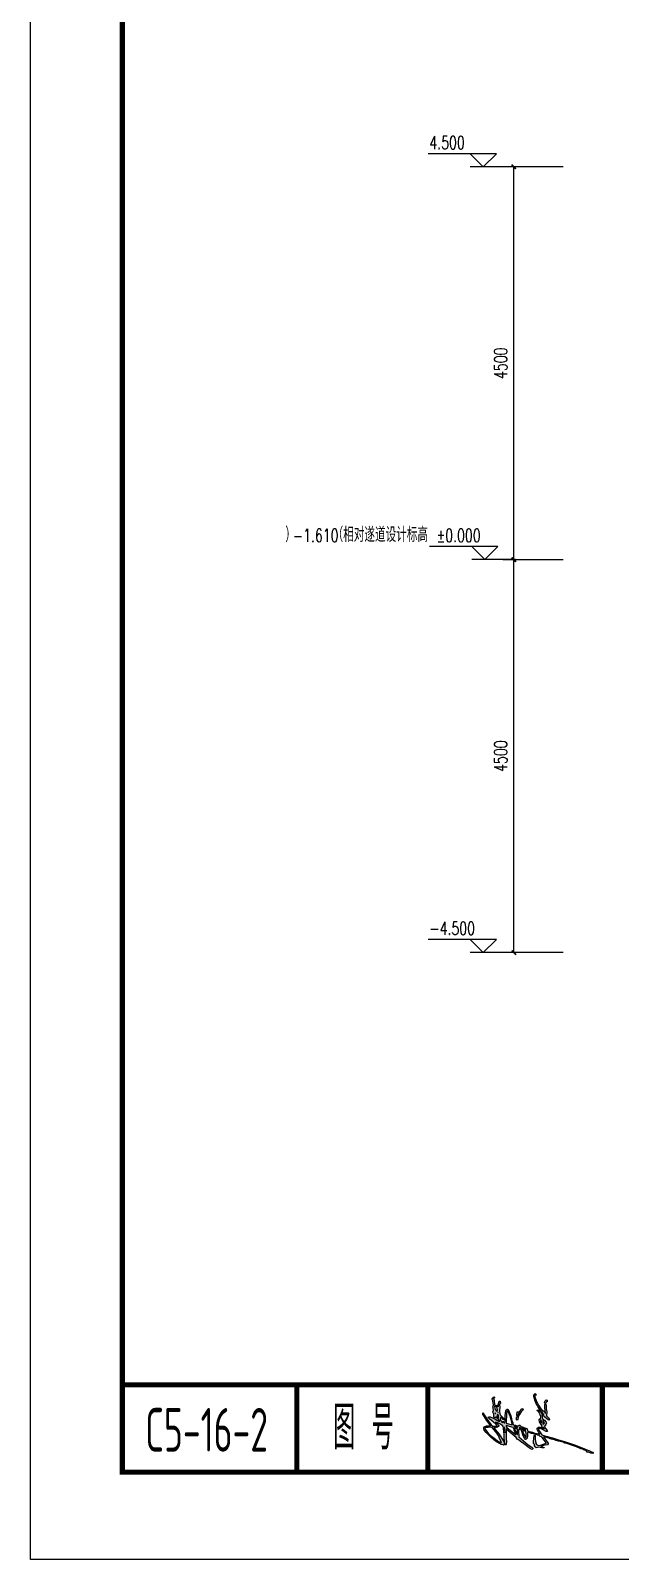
# Model space of a CAD drawing. Extents: x 45837 to 287007, y -98586 to 328021.
# Drawn here: x 54434 to 61190, y 265238 to 282749 of the extents above; entities that cross this region are included whole.
import ezdxf
from ezdxf.enums import TextEntityAlignment as Align

# ---------------------------------------------------------------- set-up
doc = ezdxf.new("R2010")
doc.units = 0
doc.header["$LTSCALE"] = 1000
doc.header["$MEASUREMENT"] = 0
for name, color, linetype in [('DIM_ELEV', 3, 'Continuous'), ('FHDI签名', 4, 'Continuous'), ('HIDE_B', 7, 'Continuous'), ('PUB_DIM', 3, 'Continuous'), ('PUB_TEXT', 7, 'Continuous'), ('WALL', 9, 'Continuous'), ('图框', 7, 'Continuous')]:
    doc.layers.add(name, color=color, linetype=linetype)
doc.styles.add('_TCH_DIM', font='SIMPLEX', dxfattribs={"bigfont": 'GBCBIG'})
doc.styles.add('DIM_FONT', font='SIMPLEX', dxfattribs={"width": 0.7, "bigfont": 'GBCBIG'})
doc.styles.get("Standard").update_dxf_attribs({"font": 'gbenor.shx', "bigfont": 'gbcbig.shx'})
doc.dimstyles.new('DIMN50', dxfattribs={"dimscale": 0.5, "dimtxt": 300, "dimasz": 100, "dimexe": 250, "dimexo": 300, "dimgap": 150, "dimtad": 1, "dimdec": 0, "dimzin": 0, "dimdsep": 46, "dimtxsty": 'DIM_FONT', "dimblk": 'ARCHTICK', "dimcen": 0.09, "dimclrt": 7, "dimazin": 2, "dimtfac": 1, "dimtdec": 0, "dimtix": 1, "dimtmove": 2, "dimatfit": 3, "dimldrblk": 'ARCHTICK', "dimfxl": 0, "dimtolj": 1, "dimtzin": 0, "dimarcsym": 0})

# ---------------------------------------------------------------- blocks, each defined once
blk = doc.blocks.new('jld')
at = {"linetype": 'Continuous'}
h = blk.add_hatch(color=4, dxfattribs=at)
h.paths.add_polyline_path([(424, 218), (427, 222), (431, 224), (440, 225), (442, 227), (467, 233), (475, 237), (481, 237), (485, 240), (489, 240), (494, 243), (503, 245), (505, 240), (504, 220), (506, 206), (514, 198), (517, 199), (524, 206), (532, 221), (533, 228), (543, 257), (550, 259), (552, 261), (559, 262), (561, 256), (561, 240), (559, 228), (560, 214), (499, 163), (476, 149), (470, 142), (471, 138), (475, 135), (486, 139), (538, 178), (540, 178), (561, 196), (569, 200), (577, 210), (639, 264), (640, 198), (638, 187), (639, 167), (642, 164), (644, 164), (649, 170), (652, 207), (652, 234), (654, 243), (656, 272), (659, 281), (664, 286), (666, 286), (677, 295), (689, 301), (692, 304), (707, 309), (689, 291), (687, 288), (687, 282), (695, 276), (710, 273), (715, 274), (718, 273), (718, 271), (714, 268), (710, 261), (685, 231), (653, 180), (652, 167), (655, 162), (657, 162), (659, 167), (662, 164), (671, 167), (707, 188), (735, 210), (767, 242), (779, 258), (783, 267), (783, 274), (779, 279), (766, 284), (740, 284), (739, 288), (765, 322), (789, 360), (789, 367), (764, 329), (735, 292), (724, 282), (701, 283), (697, 287), (711, 301), (717, 304), (723, 311), (747, 329), (754, 338), (753, 342), (742, 342), (712, 329), (695, 318), (692, 318), (688, 315), (681, 315), (689, 325), (705, 341), (712, 336), (718, 341), (718, 359), (724, 371), (724, 377), (720, 381), (722, 399), (725, 406), (721, 416), (724, 443), (731, 456), (725, 461), (719, 469), (715, 467), (715, 464), (718, 461), (720, 454), (717, 449), (714, 418), (703, 415), (694, 407), (696, 418), (695, 419), (693, 417), (690, 405), (686, 438), (684, 441), (679, 442), (676, 433), (678, 433), (683, 419), (683, 414), (681, 410), (683, 378), (680, 361), (677, 353), (658, 336), (657, 333), (651, 328), (651, 326), (654, 323), (657, 323), (670, 337), (673, 339), (676, 338), (679, 323), (667, 309), (661, 307), (658, 310), (653, 304), (649, 303), (647, 319), (647, 351), (642, 380), (639, 387), (634, 392), (631, 392), (628, 389), (611, 349), (601, 310), (598, 304), (598, 300), (593, 291), (580, 289), (576, 286), (563, 284), (558, 289), (554, 289), (545, 280), (509, 269), (506, 265), (505, 255), (501, 252), (472, 244), (463, 240), (426, 231), (433, 241), (443, 262), (442, 271), (435, 277), (423, 277), (398, 265), (405, 274), (410, 276), (414, 280), (414, 286), (428, 310), (430, 323), (426, 330), (419, 332), (420, 344), (429, 369), (442, 382), (442, 384), (438, 387), (432, 385), (419, 375), (415, 367), (400, 356), (421, 382), (439, 408), (442, 416), (450, 428), (450, 432), (456, 441), (464, 472), (464, 483), (458, 489), (456, 490), (448, 483), (449, 481), (454, 482), (457, 478), (457, 470), (450, 447), (435, 416), (420, 393), (405, 376), (405, 381), (401, 380), (390, 363), (391, 383), (394, 402), (394, 420), (391, 423), (388, 422), (385, 412), (385, 394), (382, 374), (383, 349), (366, 331), (364, 323), (369, 320), (380, 327), (411, 355), (414, 356), (408, 329), (396, 321), (385, 308), (384, 303), (387, 294), (399, 279), (379, 256), (378, 252), (380, 249), (385, 248), (417, 266), (425, 269), (433, 269), (435, 266), (434, 259), (418, 233), (412, 227), (382, 218), (378, 218), (363, 212), (345, 208), (308, 195), (269, 185), (198, 161), (110, 125), (104, 124), (98, 120), (89, 117), (87, 115), (87, 111), (89, 109), (102, 111), (115, 117), (124, 118), (131, 127), (143, 130), (148, 134), (164, 139), (192, 152), (231, 163), (247, 170), (267, 175), (278, 180), (307, 187), (311, 190), (314, 189), (319, 192), (323, 192), (335, 197), (340, 197), (345, 200), (351, 200), (356, 203), (361, 203), (372, 208), (378, 208), (382, 211), (403, 215), (382, 185), (372, 174), (372, 170), (376, 165), (394, 162), (418, 155), (418, 153), (411, 152), (404, 149), (402, 147), (403, 145), (413, 145), (421, 148), (424, 147), (433, 149), (449, 146), (456, 151), (459, 157), (460, 166), (465, 173), (467, 186), (462, 223), (459, 226), (455, 224), (455, 196), (453, 192), (454, 184), (452, 180), (452, 173), (447, 167), (434, 159), (421, 162), (386, 174), (385, 177), (410, 211), (416, 216)])
h.paths.add_polyline_path([(404, 293), (398, 300), (397, 306), (406, 318), (407, 318), (406, 299)], flags=16)
h.paths.add_polyline_path([(415, 302), (415, 319), (419, 322), (421, 322), (422, 313)], flags=16)
h.paths.add_polyline_path([(512, 234), (515, 249), (531, 253), (534, 255), (536, 254), (529, 233), (515, 209), (512, 217)], flags=16)
h.paths.add_polyline_path([(515, 258), (517, 263), (520, 263), (539, 271), (542, 271), (538, 264), (523, 259)], flags=16)
h.paths.add_polyline_path([(547, 268), (550, 274), (555, 275), (557, 274), (556, 270)], flags=16)
h.paths.add_polyline_path([(568, 227), (568, 264), (585, 271), (587, 270), (585, 261), (572, 231)], flags=16)
h.paths.add_polyline_path([(568, 274), (572, 275), (589, 281), (590, 283), (586, 283), (580, 280), (568, 278)], flags=17)
h.paths.add_polyline_path([(578, 229), (589, 257), (589, 261), (596, 275), (619, 281), (637, 288), (640, 288), (640, 280), (635, 274), (580, 229)], flags=16)
h.paths.add_polyline_path([(601, 292), (604, 308), (615, 347), (617, 349), (621, 362), (630, 381), (633, 379), (638, 366), (640, 302), (634, 299)], flags=16)
h.paths.add_polyline_path([(648, 243), (649, 244), (649, 241)], flags=16)
h.paths.add_polyline_path([(649, 248), (648, 269), (651, 275), (652, 275), (651, 255)], flags=16)
h.paths.add_polyline_path([(670, 179), (671, 184), (684, 210), (685, 218), (705, 246), (729, 275), (754, 276), (756, 275), (768, 275), (772, 274), (775, 271), (773, 264), (760, 246), (741, 226), (717, 206), (688, 186), (676, 180)], flags=16)
h.paths.add_polyline_path([(688, 334), (689, 350), (694, 356), (696, 356), (699, 348)], flags=16)
h.paths.add_polyline_path([(691, 369), (692, 370), (692, 368)], flags=16)
h.paths.add_polyline_path([(699, 376), (696, 386), (698, 398), (702, 405), (710, 409), (712, 409), (713, 410), (715, 408), (710, 388)], flags=16)
h.paths.add_polyline_path([(706, 363), (709, 366), (710, 367), (710, 364), (707, 361)], flags=16)
h.paths.add_polyline_path([(391, 444), (387, 449), (386, 450), (380, 449), (380, 437), (384, 437), (388, 429), (391, 427), (395, 432)], flags=17)
h.paths.add_polyline_path([(543, 391), (539, 394), (538, 395), (533, 393), (532, 386), (544, 374), (555, 356), (560, 351), (563, 351), (564, 354), (558, 365), (557, 370)], flags=17)
h.paths.add_polyline_path([(571, 371), (569, 374), (568, 375), (563, 375), (561, 373), (560, 367), (568, 349), (570, 348), (572, 351), (573, 360)], flags=17)
h.paths.add_polyline_path([(574, 340), (571, 344), (569, 340), (566, 346), (564, 347), (562, 345), (566, 327), (571, 321), (574, 324)], flags=17)
at = {"color": 4, "linetype": 'Continuous', "elevation": 15634200}
for points in [[(458, 489), (456, 490), (448, 483), (449, 481), (454, 482), (457, 478), (457, 470), (450, 447), (435, 416), (420, 393), (405, 376), (405, 381), (401, 380), (390, 363), (391, 383), (394, 402), (394, 420), (391, 423), (388, 422), (385, 412), (385, 394), (382, 374), (383, 349), (366, 331), (364, 323), (369, 320), (380, 327), (411, 355), (414, 356), (408, 329), (396, 321), (385, 308), (384, 303), (387, 294), (399, 279), (379, 256), (378, 252), (380, 249), (385, 248), (417, 266), (425, 269), (433, 269), (435, 266), (434, 259), (418, 233), (412, 227), (382, 218), (378, 218), (363, 212), (345, 208), (308, 195), (269, 185), (198, 161), (110, 125), (104, 124), (98, 120), (89, 117), (87, 115), (87, 111), (89, 109), (102, 111), (115, 117), (124, 118), (131, 127), (143, 130), (148, 134), (164, 139), (192, 152), (231, 163), (247, 170), (267, 175), (278, 180), (307, 187), (311, 190), (314, 189), (319, 192), (323, 192), (335, 197), (340, 197), (345, 200), (351, 200), (356, 203), (361, 203), (372, 208), (378, 208), (382, 211), (403, 215), (382, 185), (372, 174), (372, 170), (376, 165), (394, 162), (418, 155), (418, 153), (411, 152), (404, 149), (402, 147), (403, 145), (413, 145), (421, 148), (424, 147), (433, 149), (449, 146), (456, 151), (459, 157), (460, 166), (465, 173), (467, 186), (462, 223), (459, 226), (455, 224), (455, 196), (453, 192), (454, 184), (452, 180), (452, 173), (447, 167), (434, 159), (421, 162), (386, 174), (385, 177), (410, 211), (416, 216), (424, 218), (427, 222), (431, 224), (440, 225), (442, 227), (467, 233), (475, 237), (481, 237), (485, 240), (489, 240), (494, 243), (503, 245), (505, 240), (504, 220), (506, 206), (514, 198), (517, 199), (524, 206), (532, 221), (533, 228), (543, 257), (550, 259), (552, 261), (559, 262), (561, 256), (561, 240), (559, 228), (560, 214), (499, 163), (476, 149), (470, 142), (471, 138), (475, 135), (486, 139), (538, 178), (540, 178), (561, 196), (569, 200), (577, 210), (639, 264), (640, 198), (638, 187), (639, 167), (642, 164), (644, 164), (649, 170), (652, 207), (652, 234), (654, 243), (656, 272), (659, 281), (664, 286), (666, 286), (677, 295), (689, 301), (692, 304), (707, 309), (689, 291), (687, 288), (687, 282), (695, 276), (710, 273), (715, 274), (718, 273), (718, 271), (714, 268), (710, 261), (685, 231), (653, 180), (652, 167), (655, 162), (657, 162), (659, 167), (662, 164), (671, 167), (707, 188), (735, 210), (767, 242), (779, 258), (783, 267), (783, 274), (779, 279), (766, 284), (740, 284), (739, 288), (765, 322), (789, 360), (789, 367), (764, 329), (735, 292), (724, 282), (701, 283), (697, 287), (711, 301), (717, 304), (723, 311), (747, 329), (754, 338), (753, 342), (742, 342), (712, 329), (695, 318), (692, 318), (688, 315), (681, 315), (689, 325), (705, 341), (712, 336), (718, 341), (718, 359), (724, 371), (724, 377), (720, 381), (722, 399), (725, 406), (721, 416), (724, 443), (731, 456), (725, 461), (719, 469), (715, 467), (715, 464), (718, 461), (720, 454), (717, 449), (714, 418), (703, 415), (694, 407), (696, 418), (695, 419), (693, 417), (690, 405), (686, 438), (684, 441), (679, 442), (676, 433), (678, 433), (683, 419), (683, 414), (681, 410), (683, 378), (680, 361), (677, 353), (658, 336), (657, 333), (651, 328), (651, 326), (654, 323), (657, 323), (670, 337), (673, 339), (676, 338), (679, 323), (667, 309), (661, 307), (658, 310), (653, 304), (649, 303), (647, 319), (647, 351), (642, 380), (639, 387), (634, 392), (631, 392), (628, 389), (611, 349), (601, 310), (598, 304), (598, 300), (593, 291), (580, 289), (576, 286), (563, 284), (558, 289), (554, 289), (545, 280), (509, 269), (506, 265), (505, 255), (501, 252), (472, 244), (463, 240), (426, 231), (433, 241), (443, 262), (442, 271), (435, 277), (423, 277), (398, 265), (405, 274), (410, 276), (414, 280), (414, 286), (428, 310), (430, 323), (426, 330), (419, 332), (420, 344), (429, 369), (442, 382), (442, 384), (438, 387), (432, 385), (419, 375), (415, 367), (400, 356), (421, 382), (439, 408), (442, 416), (450, 428), (450, 432), (456, 441), (464, 472), (464, 483), (458, 489)], [(387, 449), (386, 450), (380, 449), (380, 437), (384, 437), (388, 429), (391, 427), (395, 432), (391, 444), (387, 449)], [(539, 394), (538, 395), (533, 393), (532, 386), (544, 374), (555, 356), (560, 351), (563, 351), (564, 354), (558, 365), (557, 370), (543, 391), (539, 394)], [(676, 428), (675, 429), (675, 427), (676, 428)], [(710, 409), (712, 409), (713, 410), (715, 408), (710, 388), (699, 376), (696, 386), (698, 398), (702, 405), (710, 409)], [(406, 318), (407, 318), (406, 299), (404, 293), (398, 300), (397, 306), (406, 318)], [(419, 322), (421, 322), (422, 313), (415, 302), (415, 319), (419, 322)], [(569, 374), (568, 375), (563, 375), (561, 373), (560, 367), (568, 349), (570, 348), (572, 351), (573, 360), (571, 371), (569, 374)], [(566, 346), (564, 347), (562, 345), (566, 327), (571, 321), (574, 324), (574, 340), (571, 344), (569, 340), (566, 346)], [(630, 381), (633, 379), (638, 366), (640, 302), (634, 299), (601, 292), (604, 308), (615, 347), (617, 349), (621, 362), (630, 381)], [(660, 313), (659, 314), (659, 312), (660, 313)], [(694, 356), (696, 356), (699, 348), (688, 334), (689, 350), (694, 356)], [(691, 369), (692, 370), (692, 368), (691, 369)], [(709, 366), (710, 367), (710, 364), (707, 361), (706, 363), (709, 366)], [(534, 255), (536, 254), (529, 233), (515, 209), (512, 217), (512, 234), (515, 249), (531, 253), (534, 255)], [(539, 271), (542, 271), (538, 264), (523, 259), (515, 258), (517, 263), (520, 263), (539, 271)], [(555, 275), (557, 274), (556, 270), (547, 268), (550, 274), (555, 275)], [(586, 283), (590, 283), (589, 281), (572, 275), (568, 274), (568, 278), (580, 280), (586, 283)], [(585, 271), (587, 270), (585, 261), (572, 231), (568, 227), (568, 264), (585, 271)], [(637, 288), (640, 288), (640, 280), (635, 274), (580, 229), (578, 229), (589, 257), (589, 261), (596, 275), (619, 281), (637, 288)], [(651, 275), (652, 275), (651, 255), (649, 248), (648, 269), (651, 275)], [(648, 243), (649, 244), (649, 241), (648, 243)], [(754, 276), (756, 275), (768, 275), (772, 274), (775, 271), (773, 264), (760, 246), (741, 226), (717, 206), (688, 186), (676, 180), (670, 179), (671, 184), (684, 210), (685, 218), (705, 246), (729, 275), (754, 276)], [(400, 146), (399, 147), (399, 144), (400, 146)]]:
    blk.add_lwpolyline(points, dxfattribs=at)
blk = doc.blocks.new('_ArchTick')
at = {"color": 0, "linetype": 'ByBlock', "const_width": 0.4}
blk.add_lwpolyline([(-0.5, -0.5), (0.5, 0.5)], dxfattribs=at)
blk = doc.blocks.new('*D168')
at = {"layer": 'Defpoints', "color": 0}
for p in [(-7813, -52935), (-7098, -52935), (-7098, -57435)]:
    blk.add_point(p, dxfattribs=at)
at = {"layer": 'PUB_DIM', "color": 0, "lineweight": -2}
for p, q in [((-7248, -52935), (-7938, -52935)), ((-7813, -57435), (-7813, -52935)), ((-7248, -57435), (-7938, -57435))]:
    blk.add_line(p, q, dxfattribs=at)
at = {"layer": 'PUB_DIM', "color": 0, "lineweight": -2, "xscale": 50, "yscale": 50, "zscale": 50}
for p, rotation in [((-7813, -52935), 90), ((-7813, -57435), 270)]:
    blk.add_blockref('_ArchTick', p, dxfattribs=dict(at, rotation=rotation))
at = {"layer": 'PUB_DIM', "color": 7, "insert": (-7963, -55185), "char_height": 150, "attachment_point": 5, "rotation": 90, "style": 'DIM_FONT'}
blk.add_mtext('\\A1;4500', dxfattribs=at)
blk = doc.blocks.new('*D169')
at = {"layer": 'Defpoints', "color": 0}
for p in [(-7813, -57435), (-7098, -57435), (-7098, -61935)]:
    blk.add_point(p, dxfattribs=at)
at = {"layer": 'PUB_DIM', "color": 0, "lineweight": -2}
for p, q in [((-7248, -57435), (-7938, -57435)), ((-7813, -61935), (-7813, -57435)), ((-7248, -61935), (-7938, -61935))]:
    blk.add_line(p, q, dxfattribs=at)
at = {"layer": 'PUB_DIM', "color": 0, "lineweight": -2, "xscale": 50, "yscale": 50, "zscale": 50}
for p, rotation in [((-7813, -57435), 90), ((-7813, -61935), 270)]:
    blk.add_blockref('_ArchTick', p, dxfattribs=dict(at, rotation=rotation))
at = {"layer": 'PUB_DIM', "color": 7, "insert": (-7963, -59685), "char_height": 150, "attachment_point": 5, "rotation": 90, "style": 'DIM_FONT'}
blk.add_mtext('\\A1;4500', dxfattribs=at)
blk = doc.blocks.new('334')
at = {"layer": 'DIM_ELEV'}
for p, q in [((-8012.6, -52784.9), (-8795.1, -52784.9)), ((-8162.6, -52934.9), (-8312.6, -52784.9)), ((-8162.6, -52934.9), (-8012.6, -52784.9)), ((-7812.6, -52934.9), (-8312.6, -52934.9)), ((-7995.6, -57284.9), (-8778.1, -57284.9)), ((-8145.6, -57434.9), (-8295.6, -57284.9)), ((-7795.6, -57434.9), (-8295.6, -57434.9)), ((-8145.6, -57434.9), (-7995.6, -57284.9)), ((-8012.6, -61784.9), (-8795.1, -61784.9)), ((-8162.6, -61934.9), (-8312.6, -61784.9)), ((-8162.6, -61934.9), (-8012.6, -61784.9)), ((-7812.6, -61934.9), (-8312.6, -61934.9))]:
    blk.add_line(p, q, dxfattribs=at)
at = {"layer": 'HIDE_B', "flags": 128}
blk.add_lwpolyline([(25702.1, -66886.1), (25702.1, -66886.1), (25702.1, -66886.1), (25702.1, -40186.1), (25702.1, -40186.1), (25702.1, -40186.1), (-12297.9, -40186.1), (-12297.9, -40186.1), (-12297.9, -40186.1), (-12297.9, -40186.1), (-12297.9, -40186.1), (-12297.9, -40186.1), (-12297.9, -66886.1), (-12297.9, -66886.1), (25702.1, -66886.1)], close=True, dxfattribs=at)
at = {"layer": 'WALL', "color": 0}
blk.add_line((28702.1, -68886.1), (-13347.9, -68886.1), dxfattribs=at)
at = {"layer": '图框', "linetype": 'Continuous'}
for points in [[(-13347.9, -68886.1), (-13347.9, -39186.1)], [(28702.1, -68886.1), (-13347.9, -68886.1)]]:
    blk.add_lwpolyline(points, dxfattribs=at)
at = {"layer": '图框', "linetype": 'Continuous', "const_width": 60}
for points in [[(-12297.9, -40186.1), (25702.1, -40186.1), (25702.1, -67886.1), (-12297.9, -67886.1), (-12297.9, -40186.1)], [(25702.1, -66886.1), (-12297.9, -66886.1)], [(-10297.9, -67886.1), (-10297.9, -66886.1)], [(-8797.9, -67886.1), (-8797.9, -66886.1)], [(-6797.9, -67886.1), (-6797.9, -66886.1)]]:
    blk.add_lwpolyline(points, dxfattribs=at)
at = {"layer": 'FHDI签名', "linetype": 'Continuous', "xscale": -1.799999999988358, "yscale": 1.799999999988358, "zscale": 1.799999999988358}
blk.add_blockref('jld', (-6748.8, -67868.8, -12507360), dxfattribs=at)
at = {"layer": 'PUB_TEXT', "style": '_TCH_DIM', "width": 0.705882}
for s, p in [('4.500', (-8780.1, -52732.4)), ('-1.610', (-10342.7, -57232.4)), ('%%P0.000', (-8696.8, -57232.4)), ('-4.500', (-8780.1, -61732.4))]:
    blk.add_text(s, height=148.75, dxfattribs=at).set_placement(p)
at = {"layer": 'PUB_TEXT', "style": '_TCH_DIM'}
for s, height, p in [('）', 168.8, (-10429.8, -57232.4)), ('（相对遂道设计标高', 168.79, (-9889.1, -57232.4))]:
    blk.add_text(s, height=height, dxfattribs=at).set_placement(p)
at = {"layer": '图框', "linetype": 'Continuous', "width": 0.7}
for s, p in [('C5-16-2', (-11331.4, -67401.4)), ('图 号', (-9536.3, -67376.6))]:
    blk.add_text(s, height=500, dxfattribs=at).set_placement(p, align=Align.MIDDLE_CENTER)
at = {"layer": '图框', "width": 0.7}
for tag, p in [('变电所及发电机房平面图、立面图', (188340.2, -37686.1)), ('泵房平面图、立面图、1-1剖面图', (10864.5, -67386.1))]:
    blk.add_attdef(tag, text='', height=500, dxfattribs=at).set_placement(p, align=Align.MIDDLE_CENTER)
at = {"layer": 'PUB_DIM'}
for p1, p2, picture, middle in [((-7098.3, -57434.9), (-7098.3, -52934.9), '*D168', (-7962.6, -55184.9)), ((-7098.3, -61934.9), (-7098.3, -57434.9), '*D169', (-7962.6, -59684.9))]:
    dim = blk.add_aligned_dim(p1=p1, p2=p2, distance=714.3, dimstyle='DIMN50', dxfattribs=at)
    dim.commit()
    dim.dimension.update_dxf_attribs({"geometry": picture, "text_midpoint": middle})

msp = doc.modelspace()

# ---------------------------------------------------------------- block references
msp.add_blockref('334', (67781.7, 334123.7))

doc.saveas('drawing.dxf')
